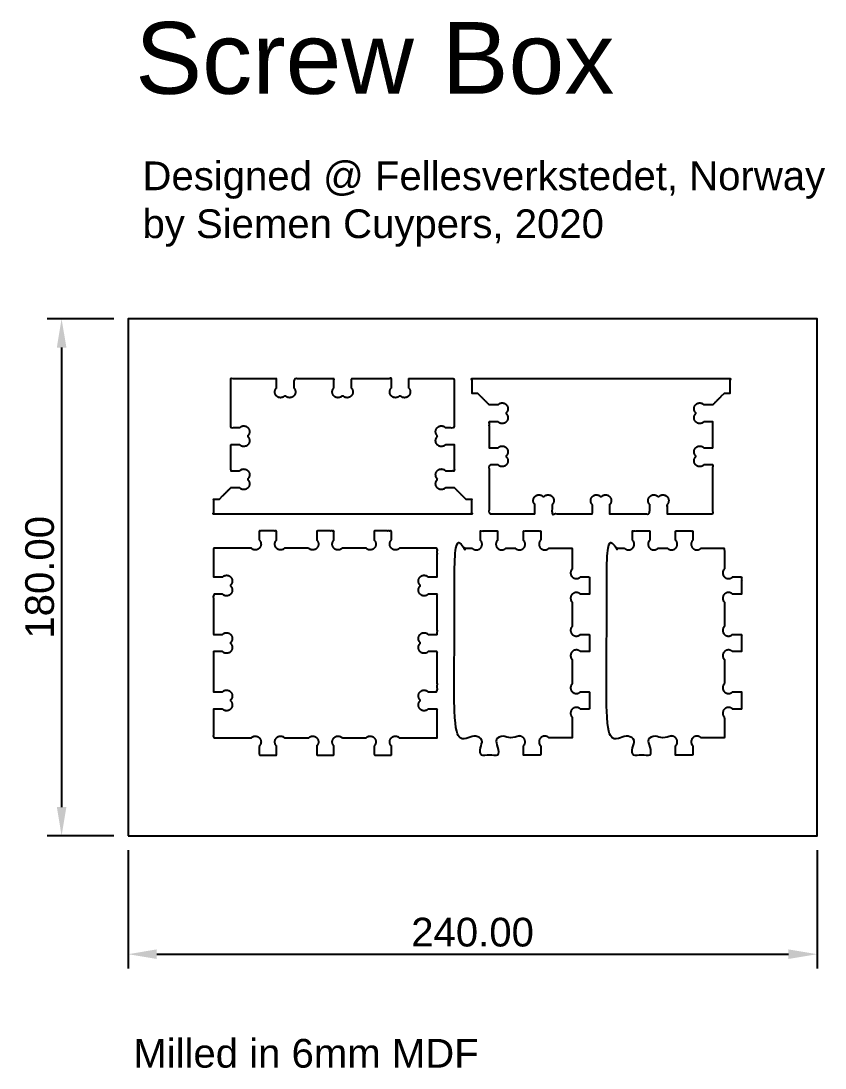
# Model space of a CAD drawing. Header units: millimetres. Extents: x 46 to 1645, y 62 to 1143.
# Drawn here: x 1000.1 to 1280.2, y 65.1 to 429.7 of the extents above; entities that cross this region are included whole.
import ezdxf

# ---------------------------------------------------------------- set-up
doc = ezdxf.new("R2010")
doc.units = ezdxf.units.MM
for name, color, linetype, true_color in [('CNC cut', 142, 'Continuous', 0x00a3b8), ('Default', 18, 'Continuous', 0x000000), ('Production$Screw box$Cutout screw box', 3, 'Continuous', 0x00ff00)]:
    doc.layers.add(name, color=color, linetype=linetype, true_color=true_color)
doc.styles.add('Arial Regular', font='arial.ttf')
doc.dimstyles.new('Default', dxfattribs={"dimscale": 10, "dimtxt": 1, "dimasz": 1, "dimexe": 0.5, "dimexo": 0.5, "dimgap": 0.25, "dimtad": 1, "dimtoh": 1, "dimzin": 1, "dimdsep": 46, "dimtxsty": 'Arial Regular', "dimcen": 0.5, "dimazin": 1, "dimtfac": 1, "dimtdec": 4, "dimtix": 1, "dimtofl": 0, "dimtmove": 1, "dimatfit": 3, "dimfxl": 1, "dimtolj": 1, "dimtzin": 1, "dimarcsym": 0})

# ---------------------------------------------------------------- blocks, each defined once
blk = doc.blocks.new('*D2')
at = {"layer": 'Default', "color": 0, "lineweight": -2}
for p, q in [((1037.44, 141.01), (1037.44, 99.79)), ((1277.44, 141.01), (1277.44, 99.79)), ((1047.44, 104.79), (1267.44, 104.79))]:
    blk.add_line(p, q, dxfattribs=at)
at = {"layer": 'Default', "color": 0}
for points in [[(1047.44, 106.46), (1047.44, 103.13), (1037.44, 104.79)], [(1267.44, 103.13), (1267.44, 106.46), (1277.44, 104.79)]]:
    blk.add_solid(points, dxfattribs=at)
at = {"layer": 'Defpoints', "color": 0}
for p in [(1037.44, 146.01), (1277.44, 146.01), (1277.44, 104.79)]:
    blk.add_point(p, dxfattribs=at)
at = {"layer": 'Default', "color": 0, "insert": (1157.44, 112.4), "char_height": 10, "attachment_point": 5, "style": 'Arial Regular'}
blk.add_mtext('\\A1;240.00', dxfattribs=at)
blk = doc.blocks.new('*D3')
at = {"layer": 'Default', "color": 0, "lineweight": -2}
for p, q in [((1032.44, 326.01), (1009.3, 326.01)), ((1014.3, 316.01), (1014.3, 156.01)), ((1032.44, 146.01), (1009.3, 146.01))]:
    blk.add_line(p, q, dxfattribs=at)
at = {"layer": 'Default', "color": 0}
for points in [[(1015.97, 316.01), (1012.64, 316.01), (1014.3, 326.01)], [(1012.64, 156.01), (1015.97, 156.01), (1014.3, 146.01)]]:
    blk.add_solid(points, dxfattribs=at)
at = {"layer": 'Defpoints', "color": 0}
for p in [(1037.44, 326.01), (1014.3, 146.01), (1037.44, 146.01)]:
    blk.add_point(p, dxfattribs=at)
at = {"layer": 'Default', "color": 0, "insert": (1006.7, 236.01), "char_height": 10, "attachment_point": 5, "rotation": 90, "style": 'Arial Regular'}
blk.add_mtext('\\A1;180.00', dxfattribs=at)

msp = doc.modelspace()

# ---------------------------------------------------------------- linework, layer by layer
at = {"layer": 'CNC cut'}
msp.add_lwpolyline([(1037.443, 146.01), (1277.443, 146.01), (1277.443, 326.01), (1037.443, 326.01)], close=True, dxfattribs=at)
at = {"layer": 'Production$Screw box$Cutout screw box'}
for points in [[(1157.636, 300.127), (1159.167, 300.127), (1160.249, 299.044)], [(1244.084, 299.044), (1245.167, 300.127), (1246.698, 300.127)], [(1070.249, 264.209), (1069.167, 263.127), (1067.636, 263.127)], [(1156.698, 263.127), (1155.167, 263.127), (1154.084, 264.209)]]:
    msp.add_lwpolyline(points, dxfattribs=at)
for points, weights, knots in [([(1154.084, 264.209), (1152.626, 265.668), (1151.167, 267.127), (1149.581, 267.127), (1147.995, 267.127), (1147.41, 266.541), (1146.581, 266.541), (1144.581, 266.541), (1144.581, 268.541), (1144.581, 269.369), (1145.167, 269.955), (1145.167, 270.127), (1145.167, 270.298), (1144.581, 270.884), (1144.581, 271.713), (1144.581, 273.713), (1146.581, 273.713), (1147.41, 273.713), (1147.995, 273.127), (1149.581, 273.127), (1151.167, 273.127), (1151.167, 277.627), (1151.167, 282.127), (1149.581, 282.127), (1147.995, 282.127), (1147.41, 281.541), (1146.581, 281.541), (1144.581, 281.541), (1144.581, 283.541), (1144.581, 284.369), (1145.167, 284.955), (1145.167, 285.127), (1145.167, 285.298), (1144.581, 285.884), (1144.581, 286.713), (1144.581, 288.713), (1146.581, 288.713), (1147.41, 288.713), (1147.995, 288.127), (1149.581, 288.127), (1151.167, 288.127), (1151.167, 296.627), (1151.167, 305.127), (1143.167, 305.127), (1135.167, 305.127), (1135.167, 303.541), (1135.167, 301.955), (1135.753, 301.369), (1135.753, 300.541), (1135.753, 298.541), (1133.753, 298.541), (1132.924, 298.541), (1132.338, 299.127), (1132.167, 299.127), (1131.995, 299.127), (1131.41, 298.541), (1130.581, 298.541), (1128.581, 298.541), (1128.581, 300.541), (1128.581, 301.369), (1129.167, 301.955), (1129.167, 303.541), (1129.167, 305.127), (1122.167, 305.127), (1115.167, 305.127), (1115.167, 303.541), (1115.167, 301.955), (1115.753, 301.369), (1115.753, 300.541), (1115.753, 298.541), (1113.753, 298.541), (1112.924, 298.541), (1112.338, 299.127), (1112.167, 299.127), (1111.995, 299.127), (1111.41, 298.541), (1110.581, 298.541), (1108.581, 298.541), (1108.581, 300.541), (1108.581, 301.369), (1109.167, 301.955), (1109.167, 303.541), (1109.167, 305.127), (1102.167, 305.127), (1095.167, 305.127), (1095.167, 303.541), (1095.167, 301.955), (1095.753, 301.369), (1095.753, 300.541), (1095.753, 298.541), (1093.753, 298.541), (1092.924, 298.541), (1092.338, 299.127), (1092.167, 299.127), (1091.995, 299.127), (1091.41, 298.541), (1090.581, 298.541), (1088.581, 298.541), (1088.581, 300.541), (1088.581, 301.369), (1089.167, 301.955), (1089.167, 303.541), (1089.167, 305.127), (1081.167, 305.127), (1073.167, 305.127), (1073.167, 296.627), (1073.167, 288.127), (1074.753, 288.127), (1076.338, 288.127), (1076.924, 288.713), (1077.753, 288.713), (1079.753, 288.713), (1079.753, 286.713), (1079.753, 285.884), (1079.167, 285.298), (1079.167, 285.127), (1079.167, 284.955), (1079.753, 284.369), (1079.753, 283.541), (1079.753, 281.541), (1077.753, 281.541), (1076.924, 281.541), (1076.338, 282.127), (1074.753, 282.127), (1073.167, 282.127), (1073.167, 277.627), (1073.167, 273.127), (1074.753, 273.127), (1076.338, 273.127), (1076.924, 273.713), (1077.753, 273.713), (1079.753, 273.713), (1079.753, 271.713), (1079.753, 270.884), (1079.167, 270.298), (1079.167, 270.127), (1079.167, 269.955), (1079.753, 269.369), (1079.753, 268.541), (1079.753, 266.541), (1077.753, 266.541), (1076.924, 266.541), (1076.338, 267.127), (1074.753, 267.127), (1073.167, 267.127)], [1, 1, 1, 1, 1, 1, 1.17157287525, 0.828427124746, 1.17157287525, 1, 1, 1, 1, 1, 1.17157287525, 0.828427124746, 1.17157287525, 1, 1, 1, 1, 1, 1, 1, 1, 1, 1.17157287525, 0.828427124746, 1.17157287525, 1, 1, 1, 1, 1, 1.17157287525, 0.828427124746, 1.17157287525, 1, 1, 1, 1, 1, 1, 1, 1, 1, 1, 1, 1.17157287525, 0.828427124746, 1.17157287525, 1, 1, 1, 1, 1, 1.17157287525, 0.828427124746, 1.17157287525, 1, 1, 1, 1, 1, 1, 1, 1, 1, 1.17157287525, 0.828427124746, 1.17157287525, 1, 1, 1, 1, 1, 1.17157287525, 0.828427124746, 1.17157287525, 1, 1, 1, 1, 1, 1, 1, 1, 1, 1.17157287525, 0.828427124746, 1.17157287525, 1, 1, 1, 1, 1, 1.17157287525, 0.828427124746, 1.17157287525, 1, 1, 1, 1, 1, 1, 1, 1, 1, 1, 1, 1.17157287525, 0.828427124746, 1.17157287525, 1, 1, 1, 1, 1, 1.17157287525, 0.828427124746, 1.17157287525, 1, 1, 1, 1, 1, 1, 1, 1, 1, 1.17157287525, 0.828427124746, 1.17157287525, 1, 1, 1, 1, 1, 1.17157287525, 0.828427124746, 1.17157287525, 1.00000004657, 1, 1, 1], [-90.086486, -90.086486, -90.086486, -85.9603654, -85.9603654, -82.7887925, -82.7887925, -81.2179962, -81.2179962, -78.0764035, -78.0764035, -76.5056071, -76.5056071, -76.1624614, -76.1624614, -74.5916651, -74.5916651, -71.4500724, -71.4500724, -69.8792761, -69.8792761, -66.7077031, -66.7077031, -57.7077029, -57.7077029, -54.53613, -54.53613, -52.9653336, -52.9653336, -49.823741, -49.823741, -48.2529447, -48.2529447, -47.9097989, -47.9097989, -46.3390026, -46.3390026, -43.1974099, -43.1974099, -41.6266136, -41.6266136, -38.4550406, -38.4550406, -21.4550403, -21.4550403, -5.4550399, -5.4550399, -4.3109243, -4.3109243, -2.7401279, -2.7401279, 0.4014647, 0.4014647, 1.9722611, 1.9722611, 2.3154068, 2.3154068, 3.8862032, 3.8862032, 7.0277958, 7.0277958, 8.5985921, 8.5985921, 9.7427077, 9.7427077, 23.7427081, 23.7427081, 24.8868235, 24.8868235, 26.4576199, 26.4576199, 29.5992125, 29.5992125, 31.1700088, 31.1700088, 31.5131546, 31.5131546, 33.0839509, 33.0839509, 36.2255436, 36.2255436, 37.7963399, 37.7963399, 38.9404554, 38.9404554, 52.9404557, 52.9404557, 54.0845713, 54.0845713, 55.6553676, 55.6553676, 58.7969603, 58.7969603, 60.3677566, 60.3677566, 60.7109024, 60.7109024, 62.2816987, 62.2816987, 65.4232914, 65.4232914, 66.9940877, 66.9940877, 68.1382034, 68.1382034, 84.1382037, 84.1382037, 101.1382041, 101.1382041, 104.309777, 104.309777, 105.8805734, 105.8805734, 109.022166, 109.022166, 110.5929624, 110.5929624, 110.9361081, 110.9361081, 112.5069044, 112.5069044, 115.6484971, 115.6484971, 117.2192934, 117.2192934, 120.3908664, 120.3908664, 129.3908666, 129.3908666, 132.5624395, 132.5624395, 134.1332359, 134.1332359, 137.2748285, 137.2748285, 138.8456248, 138.8456248, 139.1887706, 139.1887706, 140.7595669, 140.7595669, 143.9011598, 143.9011598, 145.4719559, 145.4719559, 148.6435212, 148.6435212, 148.6435212]), ([(1160.249, 299.044), (1161.708, 297.586), (1163.167, 296.127), (1164.753, 296.127), (1166.338, 296.127), (1166.924, 296.713), (1167.753, 296.713), (1169.753, 296.713), (1169.753, 294.713), (1169.753, 293.884), (1169.167, 293.298), (1169.167, 293.127), (1169.167, 292.955), (1169.753, 292.369), (1169.753, 291.541), (1169.753, 289.541), (1167.753, 289.541), (1166.924, 289.541), (1166.338, 290.127), (1164.753, 290.127), (1163.167, 290.127), (1163.167, 285.627), (1163.167, 281.127), (1164.753, 281.127), (1166.338, 281.127), (1166.924, 281.713), (1167.753, 281.713), (1169.753, 281.713), (1169.753, 279.713), (1169.753, 278.884), (1169.167, 278.298), (1169.167, 278.127), (1169.167, 277.955), (1169.753, 277.369), (1169.753, 276.541), (1169.753, 274.541), (1167.753, 274.541), (1166.924, 274.541), (1166.338, 275.127), (1164.753, 275.127), (1163.167, 275.127), (1163.167, 266.627), (1163.167, 258.127), (1171.167, 258.127), (1179.167, 258.127), (1179.167, 259.713), (1179.167, 261.298), (1178.581, 261.884), (1178.581, 262.713), (1178.581, 264.713), (1180.581, 264.713), (1181.41, 264.713), (1181.995, 264.127), (1182.167, 264.127), (1182.338, 264.127), (1182.924, 264.713), (1183.753, 264.713), (1185.753, 264.713), (1185.753, 262.713), (1185.753, 261.884), (1185.167, 261.298), (1185.167, 259.713), (1185.167, 258.127), (1192.167, 258.127), (1199.167, 258.127), (1199.167, 259.713), (1199.167, 261.298), (1198.581, 261.884), (1198.581, 262.713), (1198.581, 264.713), (1200.581, 264.713), (1201.41, 264.713), (1201.995, 264.127), (1202.167, 264.127), (1202.338, 264.127), (1202.924, 264.713), (1203.753, 264.713), (1205.753, 264.713), (1205.753, 262.713), (1205.753, 261.884), (1205.167, 261.298), (1205.167, 259.713), (1205.167, 258.127), (1212.167, 258.127), (1219.167, 258.127), (1219.167, 259.713), (1219.167, 261.298), (1218.581, 261.884), (1218.581, 262.713), (1218.581, 264.713), (1220.581, 264.713), (1221.41, 264.713), (1221.995, 264.127), (1222.167, 264.127), (1222.338, 264.127), (1222.924, 264.713), (1223.753, 264.713), (1225.753, 264.713), (1225.753, 262.713), (1225.753, 261.884), (1225.167, 261.298), (1225.167, 259.713), (1225.167, 258.127), (1233.167, 258.127), (1241.167, 258.127), (1241.167, 266.627), (1241.167, 275.127), (1239.581, 275.127), (1237.995, 275.127), (1237.41, 274.541), (1236.581, 274.541), (1234.581, 274.541), (1234.581, 276.541), (1234.581, 277.369), (1235.167, 277.955), (1235.167, 278.127), (1235.167, 278.298), (1234.581, 278.884), (1234.581, 279.713), (1234.581, 281.713), (1236.581, 281.713), (1237.41, 281.713), (1237.995, 281.127), (1239.581, 281.127), (1241.167, 281.127), (1241.167, 285.627), (1241.167, 290.127), (1239.581, 290.127), (1237.995, 290.127), (1237.41, 289.541), (1236.581, 289.541), (1234.581, 289.541), (1234.581, 291.541), (1234.581, 292.369), (1235.167, 292.955), (1235.167, 293.127), (1235.167, 293.298), (1234.581, 293.884), (1234.581, 294.713), (1234.581, 296.713), (1236.581, 296.713), (1237.41, 296.713), (1237.995, 296.127), (1239.581, 296.127), (1241.167, 296.127)], [1, 1, 1, 1, 1, 1, 1.17157287525, 0.828427124746, 1.17157287525, 1, 1, 1, 1, 1, 1.17157287525, 0.828427124746, 1.17157287525, 1, 1, 1, 1, 1, 1, 1, 1, 1, 1.17157287525, 0.828427124746, 1.17157287525, 1, 1, 1, 1, 1, 1.17157287525, 0.828427124746, 1.17157287525, 1, 1, 1, 1, 1, 1, 1, 1, 1, 1, 1, 1.17157287525, 0.828427124746, 1.17157287525, 1, 1, 1, 1, 1, 1.17157287525, 0.828427124746, 1.17157287525, 1, 1, 1, 1, 1, 1, 1, 1, 1, 1.17157287525, 0.828427124746, 1.17157287525, 1, 1, 1, 1, 1, 1.17157287525, 0.828427124746, 1.17157287525, 1, 1, 1, 1, 1, 1, 1, 1, 1, 1.17157287525, 0.828427124746, 1.17157287525, 1, 1, 1, 1, 1, 1.17157287525, 0.828427124746, 1.17157287525, 1, 1, 1, 1, 1, 1, 1, 1, 1, 1, 1, 1.17157287525, 0.828427124746, 1.17157287525, 1, 1, 1, 1, 1, 1.17157287525, 0.828427124746, 1.17157287525, 1, 1, 1, 1, 1, 1, 1, 1, 1, 1.17157287525, 0.828427124746, 1.17157287525, 1, 1, 1, 1, 1, 1.17157287525, 0.828427124746, 1.17157287525, 1, 1, 1, 1], [-90.0864873, -90.0864873, -90.0864873, -85.9603668, -85.9603668, -82.7887939, -82.7887939, -81.2179976, -81.2179976, -78.0764049, -78.0764049, -76.5056086, -76.5056086, -76.1624628, -76.1624628, -74.5916665, -74.5916665, -71.4500739, -71.4500739, -69.8792775, -69.8792775, -66.7077047, -66.7077047, -57.7077047, -57.7077047, -54.5361318, -54.5361318, -52.9653355, -52.9653355, -49.8237428, -49.8237428, -48.2529465, -48.2529465, -47.9098007, -47.9098007, -46.3390044, -46.3390044, -43.1974117, -43.1974117, -41.6266154, -41.6266154, -38.4550425, -38.4550425, -21.4550425, -21.4550425, -5.4550425, -5.4550425, -4.3109269, -4.3109269, -2.7401306, -2.7401306, 0.4014621, 0.4014621, 1.9722584, 1.9722584, 2.3154041, 2.3154041, 3.8862005, 3.8862005, 7.0277931, 7.0277931, 8.5985895, 8.5985895, 9.742705, 9.742705, 23.742705, 23.742705, 24.8868205, 24.8868205, 26.4576168, 26.4576168, 29.5992095, 29.5992095, 31.1700058, 31.1700058, 31.5131515, 31.5131515, 33.0839479, 33.0839479, 36.2255405, 36.2255405, 37.7963368, 37.7963368, 38.9404523, 38.9404523, 52.9404523, 52.9404523, 54.0845679, 54.0845679, 55.6553642, 55.6553642, 58.7969568, 58.7969568, 60.3677532, 60.3677532, 60.7108989, 60.7108989, 62.2816952, 62.2816952, 65.4232879, 65.4232879, 66.9940842, 66.9940842, 68.1381998, 68.1381998, 84.1381998, 84.1381998, 101.1381998, 101.1381998, 104.3097727, 104.3097727, 105.8805691, 105.8805691, 109.0221617, 109.0221617, 110.592958, 110.592958, 110.9361038, 110.9361038, 112.5069001, 112.5069001, 115.6484928, 115.6484928, 117.2192891, 117.2192891, 120.390862, 120.390862, 129.390862, 129.390862, 132.5624348, 132.5624348, 134.1332312, 134.1332312, 137.2748238, 137.2748238, 138.8456201, 138.8456201, 139.1887659, 139.1887659, 140.7595622, 140.7595622, 143.9011549, 143.9011549, 145.4719512, 145.4719512, 148.6435241, 148.6435241, 148.6435241]), ([(1123.167, 177.298), (1123.753, 177.884), (1123.753, 178.713), (1123.753, 180.713), (1121.753, 180.713), (1120.924, 180.713), (1120.338, 180.127), (1116.167, 180.127), (1111.995, 180.127), (1111.41, 180.713), (1110.581, 180.713), (1108.581, 180.713), (1108.581, 178.713), (1108.581, 177.884), (1109.167, 177.298), (1109.167, 175.713), (1109.167, 174.127), (1106.167, 174.127), (1103.167, 174.127), (1103.167, 175.713), (1103.167, 177.298), (1103.753, 177.884), (1103.753, 178.713), (1103.753, 180.713), (1101.753, 180.713), (1100.924, 180.713), (1100.338, 180.127), (1096.167, 180.127), (1091.995, 180.127), (1091.41, 180.713), (1090.581, 180.713), (1088.581, 180.713), (1088.581, 178.713), (1088.581, 177.884), (1089.167, 177.298), (1089.167, 175.713), (1089.167, 174.127), (1086.167, 174.127), (1083.167, 174.127), (1083.167, 175.713), (1083.167, 177.298), (1083.753, 177.884), (1083.753, 178.713), (1083.753, 180.713), (1081.753, 180.713), (1080.924, 180.713), (1080.338, 180.127), (1073.753, 180.127), (1067.167, 180.127), (1067.167, 185.127), (1067.167, 190.127), (1068.753, 190.127), (1070.338, 190.127), (1070.924, 189.541), (1071.753, 189.541), (1073.753, 189.541), (1073.753, 191.541), (1073.753, 192.369), (1073.167, 192.955), (1073.167, 193.127), (1073.167, 193.298), (1073.753, 193.884), (1073.753, 194.713), (1073.753, 196.713), (1071.753, 196.713), (1070.924, 196.713), (1070.338, 196.127), (1068.753, 196.127), (1067.167, 196.127), (1067.167, 203.127), (1067.167, 210.127), (1068.753, 210.127), (1070.338, 210.127), (1070.924, 209.541), (1071.753, 209.541), (1073.753, 209.541), (1073.753, 211.541), (1073.753, 212.369), (1073.167, 212.955), (1073.167, 213.127), (1073.167, 213.298), (1073.753, 213.884), (1073.753, 214.713), (1073.753, 216.713), (1071.753, 216.713), (1070.924, 216.713), (1070.338, 216.127), (1068.753, 216.127), (1067.167, 216.127), (1067.167, 223.127), (1067.167, 230.127), (1068.753, 230.127), (1070.338, 230.127), (1070.924, 229.541), (1071.753, 229.541), (1073.753, 229.541), (1073.753, 231.541), (1073.753, 232.369), (1073.167, 232.955), (1073.167, 233.127), (1073.167, 233.298), (1073.753, 233.884), (1073.753, 234.713), (1073.753, 236.713), (1071.753, 236.713), (1070.924, 236.713), (1070.338, 236.127), (1068.753, 236.127), (1067.167, 236.127), (1067.167, 241.127), (1067.167, 246.127), (1073.753, 246.127), (1080.338, 246.127), (1080.924, 245.541), (1081.753, 245.541), (1083.753, 245.541), (1083.753, 247.541), (1083.753, 248.369), (1083.167, 248.955), (1083.167, 250.541), (1083.167, 252.127), (1086.167, 252.127), (1089.167, 252.127), (1089.167, 250.541), (1089.167, 248.955), (1088.581, 248.369), (1088.581, 247.541), (1088.581, 245.541), (1090.581, 245.541), (1091.41, 245.541), (1091.995, 246.127), (1096.167, 246.127), (1100.338, 246.127), (1100.924, 245.541), (1101.753, 245.541), (1103.753, 245.541), (1103.753, 247.541), (1103.753, 248.369), (1103.167, 248.955), (1103.167, 250.541), (1103.167, 252.127), (1106.167, 252.127), (1109.167, 252.127), (1109.167, 250.541), (1109.167, 248.955), (1108.581, 248.369), (1108.581, 247.541), (1108.581, 245.541), (1110.581, 245.541), (1111.41, 245.541), (1111.995, 246.127), (1116.167, 246.127), (1120.338, 246.127), (1120.924, 245.541), (1121.753, 245.541), (1123.753, 245.541), (1123.753, 247.541), (1123.753, 248.369), (1123.167, 248.955), (1123.167, 250.541), (1123.167, 252.127), (1126.167, 252.127), (1129.167, 252.127), (1129.167, 250.541), (1129.167, 248.955), (1128.581, 248.369), (1128.581, 247.541), (1128.581, 245.541), (1130.581, 245.541), (1131.41, 245.541), (1131.995, 246.127), (1138.581, 246.127), (1145.167, 246.127), (1145.167, 241.127), (1145.167, 236.127), (1143.581, 236.127), (1141.995, 236.127), (1141.41, 236.713), (1140.581, 236.713), (1138.581, 236.713), (1138.581, 234.713), (1138.581, 233.884), (1139.167, 233.298), (1139.167, 233.127), (1139.167, 232.955), (1138.581, 232.369), (1138.581, 231.541), (1138.581, 229.541), (1140.581, 229.541), (1141.41, 229.541), (1141.995, 230.127), (1143.581, 230.127), (1145.167, 230.127), (1145.167, 223.127), (1145.167, 216.127), (1143.581, 216.127), (1141.995, 216.127), (1141.41, 216.713), (1140.581, 216.713), (1138.581, 216.713), (1138.581, 214.713), (1138.581, 213.884), (1139.167, 213.298), (1139.167, 213.127), (1139.167, 212.955), (1138.581, 212.369), (1138.581, 211.541), (1138.581, 209.541), (1140.581, 209.541), (1141.41, 209.541), (1141.995, 210.127), (1143.581, 210.127), (1145.167, 210.127), (1145.167, 203.127), (1145.167, 196.127), (1143.581, 196.127), (1141.995, 196.127), (1141.41, 196.713), (1140.581, 196.713), (1138.581, 196.713), (1138.581, 194.713), (1138.581, 193.884), (1139.167, 193.298), (1139.167, 193.127), (1139.167, 192.955), (1138.581, 192.369), (1138.581, 191.541), (1138.581, 189.541), (1140.581, 189.541), (1141.41, 189.541), (1141.995, 190.127), (1143.581, 190.127), (1145.167, 190.127), (1145.167, 185.127), (1145.167, 180.127), (1138.581, 180.127), (1131.995, 180.127), (1131.41, 180.713), (1130.581, 180.713), (1128.581, 180.713), (1128.581, 178.713), (1128.581, 177.884), (1129.167, 177.298), (1129.167, 175.713), (1129.167, 174.127), (1126.167, 174.127), (1123.167, 174.127), (1123.167, 175.713), (1123.167, 177.298)], [0.853553390593, 0.853553390593, 1, 0.707106781187, 1, 0.853553390593, 0.853553390593, 0.853553390593, 0.853553390593, 0.853553390593, 1, 0.707106781187, 1, 0.853553390593, 0.853553390593, 0.853553390593, 0.853553390593, 0.853553390593, 0.853553390593, 0.853553390593, 0.853553390593, 0.853553390593, 1, 0.707106781187, 1, 0.853553390593, 0.853553390593, 0.853553390593, 0.853553390593, 0.853553390593, 1, 0.707106781187, 1, 0.853553390593, 0.853553390593, 0.853553390593, 0.853553390593, 0.853553390593, 0.853553390593, 0.853553390593, 0.853553390593, 0.853553390593, 1, 0.707106781187, 1, 0.853553390593, 0.853553390593, 0.853553390593, 0.853553390593, 0.853553390593, 0.853553390593, 0.853553390593, 0.853553390593, 0.853553390593, 1, 0.707106781187, 1, 0.853553390593, 0.853553390593, 0.853553390593, 0.853553390593, 0.853553390593, 1, 0.707106781187, 1, 0.853553390593, 0.853553390593, 0.853553390593, 0.853553390593, 0.853553390593, 0.853553390593, 0.853553390593, 0.853553390593, 0.853553390593, 1, 0.707106781187, 1, 0.853553390593, 0.853553390593, 0.853553390593, 0.853553390593, 0.853553390593, 1, 0.707106781187, 1, 0.853553390593, 0.853553390593, 0.853553390593, 0.853553390593, 0.853553390593, 0.853553390593, 0.853553390593, 0.853553390593, 0.853553390593, 1, 0.707106781187, 1, 0.853553390593, 0.853553390593, 0.853553390593, 0.853553390593, 0.853553390593, 1, 0.707106781187, 1, 0.853553390593, 0.853553390593, 0.853553390593, 0.853553390593, 0.853553390593, 0.853553390593, 0.853553390593, 0.853553390593, 0.853553390593, 1, 0.707106781187, 1, 0.853553390593, 0.853553390593, 0.853553390593, 0.853553390593, 0.853553390593, 0.853553390593, 0.853553390593, 0.853553390593, 0.853553390593, 1, 0.707106781187, 1, 0.853553390593, 0.853553390593, 0.853553390593, 0.853553390593, 0.853553390593, 1, 0.707106781187, 1, 0.853553390593, 0.853553390593, 0.853553390593, 0.853553390593, 0.853553390593, 0.853553390593, 0.853553390593, 0.853553390593, 0.853553390593, 1, 0.707106781187, 1, 0.853553390593, 0.853553390593, 0.853553390593, 0.853553390593, 0.853553390593, 1, 0.707106781187, 1, 0.853553390593, 0.853553390593, 0.853553390593, 0.853553390593, 0.853553390593, 0.853553390593, 0.853553390593, 0.853553390593, 0.853553390593, 1, 0.707106781187, 1, 0.853553390593, 0.853553390593, 0.853553390593, 0.853553390593, 0.853553390593, 0.853553390593, 0.853553390593, 0.853553390593, 0.853553390593, 1, 0.707106781187, 1, 0.853553390593, 0.853553390593, 0.853553390593, 0.853553390593, 0.853553390593, 1, 0.707106781187, 1, 0.853553390593, 0.853553390593, 0.853553390593, 0.853553390593, 0.853553390593, 0.853553390593, 0.853553390593, 0.853553390593, 0.853553390593, 1, 0.707106781187, 1, 0.853553390593, 0.853553390593, 0.853553390593, 0.853553390593, 0.853553390593, 1, 0.707106781187, 1, 0.853553390593, 0.853553390593, 0.853553390593, 0.853553390593, 0.853553390593, 0.853553390593, 0.853553390593, 0.853553390593, 0.853553390593, 1, 0.707106781187, 1, 0.853553390593, 0.853553390593, 0.853553390593, 0.853553390593, 0.853553390593, 1, 0.707106781187, 1, 0.853553390593, 0.853553390593, 0.853553390593, 0.853553390593, 0.853553390593, 0.853553390593, 0.853553390593, 0.853553390593, 0.853553390593, 1, 0.707106781187, 1, 0.853553390593, 0.853553390593, 0.853553390593, 0.853553390593, 0.853553390593, 0.853553390593, 0.853553390593, 0.853553390593], [-425.8603721, -425.8603721, -425.8603721, -424.2895758, -424.2895758, -421.1479831, -421.1479831, -419.5771867, -419.5771867, -411.234041, -411.234041, -409.6632446, -409.6632446, -406.521652, -406.521652, -404.9508556, -404.9508556, -401.7792828, -401.7792828, -395.7792827, -395.7792827, -392.6077098, -392.6077098, -391.0369135, -391.0369135, -387.8953209, -387.8953209, -386.3245245, -386.3245245, -377.9813787, -377.9813787, -376.4105824, -376.4105824, -373.2689898, -373.2689898, -371.6981934, -371.6981934, -368.5266205, -368.5266205, -362.5266205, -362.5266205, -359.3550476, -359.3550476, -357.7842513, -357.7842513, -354.6426586, -354.6426586, -353.0718623, -353.0718623, -339.9002894, -339.9002894, -329.9002893, -329.9002893, -326.7287164, -326.7287164, -325.1579201, -325.1579201, -322.0163274, -322.0163274, -320.4455311, -320.4455311, -320.1023854, -320.1023854, -318.531589, -318.531589, -315.3899964, -315.3899964, -313.8192001, -313.8192001, -310.6476272, -310.6476272, -296.6476271, -296.6476271, -293.4760542, -293.4760542, -291.9052579, -291.9052579, -288.7636652, -288.7636652, -287.1928689, -287.1928689, -286.8497231, -286.8497231, -285.2789268, -285.2789268, -282.1373342, -282.1373342, -280.5665378, -280.5665378, -277.3949649, -277.3949649, -263.3949649, -263.3949649, -260.223392, -260.223392, -258.6525956, -258.6525956, -255.511003, -255.511003, -253.9402067, -253.9402067, -253.5970609, -253.5970609, -252.0262646, -252.0262646, -248.8846719, -248.8846719, -247.3138756, -247.3138756, -244.1423027, -244.1423027, -234.1423027, -234.1423027, -220.9707297, -220.9707297, -219.3999334, -219.3999334, -216.2583407, -216.2583407, -214.6875444, -214.6875444, -211.5159715, -211.5159715, -205.5159715, -205.5159715, -202.3443986, -202.3443986, -200.7736023, -200.7736023, -197.6320096, -197.6320096, -196.0612133, -196.0612133, -187.7180675, -187.7180675, -186.1472712, -186.1472712, -183.0056785, -183.0056785, -181.4348822, -181.4348822, -178.2633093, -178.2633093, -172.2633092, -172.2633092, -169.0917364, -169.0917364, -167.52094, -167.52094, -164.3793474, -164.3793474, -162.808551, -162.808551, -154.4654052, -154.4654052, -152.8946089, -152.8946089, -149.7530163, -149.7530163, -148.1822199, -148.1822199, -145.010647, -145.010647, -139.010647, -139.010647, -135.8390741, -135.8390741, -134.2682778, -134.2682778, -131.1266851, -131.1266851, -129.5558888, -129.5558888, -116.3843158, -116.3843158, -106.3843158, -106.3843158, -103.2127429, -103.2127429, -101.6419466, -101.6419466, -98.5003539, -98.5003539, -96.9295576, -96.9295576, -96.5864118, -96.5864118, -95.0156155, -95.0156155, -91.8740228, -91.8740228, -90.3032265, -90.3032265, -87.1316536, -87.1316536, -73.1316535, -73.1316535, -69.9600806, -69.9600806, -68.3892843, -68.3892843, -65.2476916, -65.2476916, -63.6768953, -63.6768953, -63.3337495, -63.3337495, -61.7629532, -61.7629532, -58.6213605, -58.6213605, -57.0505642, -57.0505642, -53.8789913, -53.8789913, -39.8789912, -39.8789912, -36.7074183, -36.7074183, -35.136622, -35.136622, -31.9950293, -31.9950293, -30.424233, -30.424233, -30.0810872, -30.0810872, -28.5102909, -28.5102909, -25.3686982, -25.3686982, -23.7979019, -23.7979019, -20.626329, -20.626329, -10.626329, -10.626329, 2.545244, 2.545244, 4.1160403, 4.1160403, 7.257633, 7.257633, 8.8284293, 8.8284293, 12.0000022, 12.0000022, 18.0000023, 18.0000023, 21.1715729, 21.1715729, 21.1715729]), ([(1160.167, 248.955), (1160.753, 248.369), (1160.753, 247.541), (1160.753, 245.541), (1158.753, 245.541), (1157.924, 245.541), (1157.338, 246.127), (1154.253, 246.127), (1151.167, 246.127), (1151.167, 213.127), (1151.167, 180.127), (1154.253, 180.127), (1157.338, 180.127), (1157.924, 180.713), (1158.753, 180.713), (1160.753, 180.713), (1160.753, 178.713), (1160.753, 177.884), (1160.167, 177.298), (1160.167, 175.713), (1160.167, 174.127), (1163.167, 174.127), (1166.167, 174.127), (1166.167, 175.713), (1166.167, 177.298), (1165.581, 177.884), (1165.581, 178.713), (1165.581, 180.713), (1167.581, 180.713), (1168.41, 180.713), (1168.995, 180.127), (1170.667, 180.127), (1172.338, 180.127), (1172.924, 180.713), (1173.753, 180.713), (1175.753, 180.713), (1175.753, 178.713), (1175.753, 177.884), (1175.167, 177.298), (1175.167, 175.713), (1175.167, 174.127), (1178.167, 174.127), (1181.167, 174.127), (1181.167, 175.713), (1181.167, 177.298), (1180.581, 177.884), (1180.581, 178.713), (1180.581, 180.713), (1182.581, 180.713), (1183.41, 180.713), (1183.995, 180.127), (1188.081, 180.127), (1192.167, 180.127), (1192.167, 183.713), (1192.167, 187.298), (1191.581, 187.884), (1191.581, 188.713), (1191.581, 190.713), (1193.581, 190.713), (1194.41, 190.713), (1194.995, 190.127), (1196.581, 190.127), (1198.167, 190.127), (1198.167, 193.127), (1198.167, 196.127), (1196.581, 196.127), (1194.995, 196.127), (1194.41, 195.541), (1193.581, 195.541), (1191.581, 195.541), (1191.581, 197.541), (1191.581, 198.369), (1192.167, 198.955), (1192.167, 203.127), (1192.167, 207.298), (1191.581, 207.884), (1191.581, 208.713), (1191.581, 210.713), (1193.581, 210.713), (1194.41, 210.713), (1194.995, 210.127), (1196.581, 210.127), (1198.167, 210.127), (1198.167, 213.127), (1198.167, 216.127), (1196.581, 216.127), (1194.995, 216.127), (1194.41, 215.541), (1193.581, 215.541), (1191.581, 215.541), (1191.581, 217.541), (1191.581, 218.369), (1192.167, 218.955), (1192.167, 223.127), (1192.167, 227.298), (1191.581, 227.884), (1191.581, 228.713), (1191.581, 230.713), (1193.581, 230.713), (1194.41, 230.713), (1194.995, 230.127), (1196.581, 230.127), (1198.167, 230.127), (1198.167, 233.127), (1198.167, 236.127), (1196.581, 236.127), (1194.995, 236.127), (1194.41, 235.541), (1193.581, 235.541), (1191.581, 235.541), (1191.581, 237.541), (1191.581, 238.369), (1192.167, 238.955), (1192.167, 242.541), (1192.167, 246.127), (1188.081, 246.127), (1183.995, 246.127), (1183.41, 245.541), (1182.581, 245.541), (1180.581, 245.541), (1180.581, 247.541), (1180.581, 248.369), (1181.167, 248.955), (1181.167, 250.541), (1181.167, 252.127), (1178.167, 252.127), (1175.167, 252.127), (1175.167, 250.541), (1175.167, 248.955), (1175.753, 248.369), (1175.753, 247.541), (1175.753, 245.541), (1173.753, 245.541), (1172.924, 245.541), (1172.338, 246.127), (1170.667, 246.127), (1168.995, 246.127), (1168.41, 245.541), (1167.581, 245.541), (1165.581, 245.541), (1165.581, 247.541), (1165.581, 248.369), (1166.167, 248.955), (1166.167, 250.541), (1166.167, 252.127), (1163.167, 252.127), (1160.167, 252.127), (1160.167, 250.541), (1160.167, 248.955)], [0.853553390593, 0.853553390593, 1, 0.707106781187, 1, 0.853553390593, 0.853553390593, 0.853553390593, 0.853553390593, 0.853553390593, 0.853553390593, 0.853553390593, 0.853553390593, 0.853553390593, 1, 0.707106781187, 1, 0.853553390593, 0.853553390593, 0.853553390593, 0.853553390593, 0.853553390593, 0.853553390593, 0.853553390593, 0.853553390593, 0.853553390593, 1, 0.707106781187, 1, 0.853553390593, 0.853553390593, 0.853553390593, 0.853553390593, 0.853553390593, 1, 0.707106781187, 1, 0.853553390593, 0.853553390593, 0.853553390593, 0.853553390593, 0.853553390593, 0.853553390593, 0.853553390593, 0.853553390593, 0.853553390593, 1, 0.707106781187, 1, 0.853553390593, 0.853553390593, 0.853553390593, 0.853553390593, 0.853553390593, 0.853553390593, 0.853553390593, 1, 0.707106781187, 1, 0.853553390593, 0.853553390593, 0.853553390593, 0.853553390593, 0.853553390593, 0.853553390593, 0.853553390593, 0.853553390593, 0.853553390593, 1, 0.707106781187, 1, 0.853553390593, 0.853553390593, 0.853553390593, 0.853553390593, 0.853553390593, 1, 0.707106781187, 1, 0.853553390593, 0.853553390593, 0.853553390593, 0.853553390593, 0.853553390593, 0.853553390593, 0.853553390593, 0.853553390593, 0.853553390593, 1, 0.707106781187, 1, 0.853553390593, 0.853553390593, 0.853553390593, 0.853553390593, 0.853553390593, 1, 0.707106781187, 1, 0.853553390593, 0.853553390593, 0.853553390593, 0.853553390593, 0.853553390593, 0.853553390593, 0.853553390593, 0.853553390593, 0.853553390593, 1, 0.707106781187, 1, 0.853553390593, 0.853553390593, 0.853553390593, 0.853553390593, 0.853553390593, 0.853553390593, 0.853553390593, 1, 0.707106781187, 1, 0.853553390593, 0.853553390593, 0.853553390593, 0.853553390593, 0.853553390593, 0.853553390593, 0.853553390593, 0.853553390593, 0.853553390593, 1, 0.707106781187, 1, 0.853553390593, 0.853553390593, 0.853553390593, 0.853553390593, 0.853553390593, 1, 0.707106781187, 1, 0.853553390593, 0.853553390593, 0.853553390593, 0.853553390593, 0.853553390593, 0.853553390593, 0.853553390593, 0.853553390593], [10.9751538, 10.9751538, 10.9751538, 12.5459501, 12.5459501, 15.6875427, 15.6875427, 17.2583391, 17.2583391, 23.4299119, 23.4299119, 29.4299119, 29.4299119, 35.6014848, 35.6014848, 37.1722811, 37.1722811, 40.3138738, 40.3138738, 41.8846701, 41.8846701, 45.056243, 45.056243, 51.056243, 51.056243, 54.2278159, 54.2278159, 55.7986122, 55.7986122, 58.9402048, 58.9402048, 60.5110012, 60.5110012, 63.8541469, 63.8541469, 65.4249433, 65.4249433, 68.5665359, 68.5665359, 70.1373322, 70.1373322, 73.3089051, 73.3089051, 79.3089051, 79.3089051, 82.480478, 82.480478, 84.0512743, 84.0512743, 87.192867, 87.192867, 88.7636633, 88.7636633, 96.9352362, 96.9352362, 97.5871973, 97.5871973, 99.1579937, 99.1579937, 102.2995863, 102.2995863, 103.8703826, 103.8703826, 107.0419555, 107.0419555, 113.0419555, 113.0419555, 116.2135284, 116.2135284, 117.7843247, 117.7843247, 120.9259174, 120.9259174, 122.4967137, 122.4967137, 123.2551815, 123.2551815, 124.8259778, 124.8259778, 127.9675705, 127.9675705, 129.5383668, 129.5383668, 132.7099397, 132.7099397, 138.7099397, 138.7099397, 141.8815126, 141.8815126, 143.4523089, 143.4523089, 146.5939015, 146.5939015, 148.1646979, 148.1646979, 148.9231657, 148.9231657, 150.493962, 150.493962, 153.6355546, 153.6355546, 155.206351, 155.206351, 158.3779238, 158.3779238, 164.3779238, 164.3779238, 167.5494967, 167.5494967, 169.120293, 169.120293, 172.2618857, 172.2618857, 173.832682, 173.832682, 174.4846432, 174.4846432, 182.6562161, 182.6562161, 184.2270124, 184.2270124, 187.368605, 187.368605, 188.9394014, 188.9394014, 192.1109742, 192.1109742, 198.1109742, 198.1109742, 201.2825471, 201.2825471, 202.8533435, 202.8533435, 205.9949361, 205.9949361, 207.5657324, 207.5657324, 210.9088782, 210.9088782, 212.4796745, 212.4796745, 215.6212672, 215.6212672, 217.1920635, 217.1920635, 220.3636364, 220.3636364, 226.3636364, 226.3636364, 229.5352085, 229.5352085, 229.5352085]), ([(1213.167, 248.955), (1213.753, 248.369), (1213.753, 247.541), (1213.753, 245.541), (1211.753, 245.541), (1210.924, 245.541), (1210.338, 246.127), (1207.253, 246.127), (1204.167, 246.127), (1204.167, 213.127), (1204.167, 180.127), (1207.253, 180.127), (1210.338, 180.127), (1210.924, 180.713), (1211.753, 180.713), (1213.753, 180.713), (1213.753, 178.713), (1213.753, 177.884), (1213.167, 177.298), (1213.167, 175.713), (1213.167, 174.127), (1216.167, 174.127), (1219.167, 174.127), (1219.167, 175.713), (1219.167, 177.298), (1218.581, 177.884), (1218.581, 178.713), (1218.581, 180.713), (1220.581, 180.713), (1221.41, 180.713), (1221.995, 180.127), (1223.667, 180.127), (1225.338, 180.127), (1225.924, 180.713), (1226.753, 180.713), (1228.753, 180.713), (1228.753, 178.713), (1228.753, 177.884), (1228.167, 177.298), (1228.167, 175.713), (1228.167, 174.127), (1231.167, 174.127), (1234.167, 174.127), (1234.167, 175.713), (1234.167, 177.298), (1233.581, 177.884), (1233.581, 178.713), (1233.581, 180.713), (1235.581, 180.713), (1236.41, 180.713), (1236.995, 180.127), (1241.081, 180.127), (1245.167, 180.127), (1245.167, 183.713), (1245.167, 187.298), (1244.581, 187.884), (1244.581, 188.713), (1244.581, 190.713), (1246.581, 190.713), (1247.41, 190.713), (1247.995, 190.127), (1249.581, 190.127), (1251.167, 190.127), (1251.167, 193.127), (1251.167, 196.127), (1249.581, 196.127), (1247.995, 196.127), (1247.41, 195.541), (1246.581, 195.541), (1244.581, 195.541), (1244.581, 197.541), (1244.581, 198.369), (1245.167, 198.955), (1245.167, 203.127), (1245.167, 207.298), (1244.581, 207.884), (1244.581, 208.713), (1244.581, 210.713), (1246.581, 210.713), (1247.41, 210.713), (1247.995, 210.127), (1249.581, 210.127), (1251.167, 210.127), (1251.167, 213.127), (1251.167, 216.127), (1249.581, 216.127), (1247.995, 216.127), (1247.41, 215.541), (1246.581, 215.541), (1244.581, 215.541), (1244.581, 217.541), (1244.581, 218.369), (1245.167, 218.955), (1245.167, 223.127), (1245.167, 227.298), (1244.581, 227.884), (1244.581, 228.713), (1244.581, 230.713), (1246.581, 230.713), (1247.41, 230.713), (1247.995, 230.127), (1249.581, 230.127), (1251.167, 230.127), (1251.167, 233.127), (1251.167, 236.127), (1249.581, 236.127), (1247.995, 236.127), (1247.41, 235.541), (1246.581, 235.541), (1244.581, 235.541), (1244.581, 237.541), (1244.581, 238.369), (1245.167, 238.955), (1245.167, 242.541), (1245.167, 246.127), (1241.081, 246.127), (1236.995, 246.127), (1236.41, 245.541), (1235.581, 245.541), (1233.581, 245.541), (1233.581, 247.541), (1233.581, 248.369), (1234.167, 248.955), (1234.167, 250.541), (1234.167, 252.127), (1231.167, 252.127), (1228.167, 252.127), (1228.167, 250.541), (1228.167, 248.955), (1228.753, 248.369), (1228.753, 247.541), (1228.753, 245.541), (1226.753, 245.541), (1225.924, 245.541), (1225.338, 246.127), (1223.667, 246.127), (1221.995, 246.127), (1221.41, 245.541), (1220.581, 245.541), (1218.581, 245.541), (1218.581, 247.541), (1218.581, 248.369), (1219.167, 248.955), (1219.167, 250.541), (1219.167, 252.127), (1216.167, 252.127), (1213.167, 252.127), (1213.167, 250.541), (1213.167, 248.955)], [0.853553390593, 0.853553390593, 1, 0.707106781187, 1, 0.853553390593, 0.853553390593, 0.853553390593, 0.853553390593, 0.853553390593, 0.853553390593, 0.853553390593, 0.853553390593, 0.853553390593, 1, 0.707106781187, 1, 0.853553390593, 0.853553390593, 0.853553390593, 0.853553390593, 0.853553390593, 0.853553390593, 0.853553390593, 0.853553390593, 0.853553390593, 1, 0.707106781187, 1, 0.853553390593, 0.853553390593, 0.853553390593, 0.853553390593, 0.853553390593, 1, 0.707106781187, 1, 0.853553390593, 0.853553390593, 0.853553390593, 0.853553390593, 0.853553390593, 0.853553390593, 0.853553390593, 0.853553390593, 0.853553390593, 1, 0.707106781187, 1, 0.853553390593, 0.853553390593, 0.853553390593, 0.853553390593, 0.853553390593, 0.853553390593, 0.853553390593, 1, 0.707106781187, 1, 0.853553390593, 0.853553390593, 0.853553390593, 0.853553390593, 0.853553390593, 0.853553390593, 0.853553390593, 0.853553390593, 0.853553390593, 1, 0.707106781187, 1, 0.853553390593, 0.853553390593, 0.853553390593, 0.853553390593, 0.853553390593, 1, 0.707106781187, 1, 0.853553390593, 0.853553390593, 0.853553390593, 0.853553390593, 0.853553390593, 0.853553390593, 0.853553390593, 0.853553390593, 0.853553390593, 1, 0.707106781187, 1, 0.853553390593, 0.853553390593, 0.853553390593, 0.853553390593, 0.853553390593, 1, 0.707106781187, 1, 0.853553390593, 0.853553390593, 0.853553390593, 0.853553390593, 0.853553390593, 0.853553390593, 0.853553390593, 0.853553390593, 0.853553390593, 1, 0.707106781187, 1, 0.853553390593, 0.853553390593, 0.853553390593, 0.853553390593, 0.853553390593, 0.853553390593, 0.853553390593, 1, 0.707106781187, 1, 0.853553390593, 0.853553390593, 0.853553390593, 0.853553390593, 0.853553390593, 0.853553390593, 0.853553390593, 0.853553390593, 0.853553390593, 1, 0.707106781187, 1, 0.853553390593, 0.853553390593, 0.853553390593, 0.853553390593, 0.853553390593, 1, 0.707106781187, 1, 0.853553390593, 0.853553390593, 0.853553390593, 0.853553390593, 0.853553390593, 0.853553390593, 0.853553390593, 0.853553390593], [10.9751538, 10.9751538, 10.9751538, 12.5459502, 12.5459502, 15.6875428, 15.6875428, 17.2583392, 17.2583392, 23.429912, 23.429912, 29.4299121, 29.4299121, 35.601485, 35.601485, 37.1722813, 37.1722813, 40.313874, 40.313874, 41.8846703, 41.8846703, 45.0562432, 45.0562432, 51.0562432, 51.0562432, 54.2278161, 54.2278161, 55.7986124, 55.7986124, 58.9402051, 58.9402051, 60.5110014, 60.5110014, 63.8541472, 63.8541472, 65.4249435, 65.4249435, 68.5665362, 68.5665362, 70.1373325, 70.1373325, 73.3089054, 73.3089054, 79.3089054, 79.3089054, 82.4804783, 82.4804783, 84.0512746, 84.0512746, 87.1928673, 87.1928673, 88.7636636, 88.7636636, 96.9352365, 96.9352365, 97.5871977, 97.5871977, 99.157994, 99.157994, 102.2995867, 102.2995867, 103.870383, 103.870383, 107.0419559, 107.0419559, 113.0419559, 113.0419559, 116.2135288, 116.2135288, 117.7843252, 117.7843252, 120.9259178, 120.9259178, 122.4967142, 122.4967142, 123.255182, 123.255182, 124.8259783, 124.8259783, 127.967571, 127.967571, 129.5383673, 129.5383673, 132.7099402, 132.7099402, 138.7099402, 138.7099402, 141.8815131, 141.8815131, 143.4523094, 143.4523094, 146.5939021, 146.5939021, 148.1646984, 148.1646984, 148.9231662, 148.9231662, 150.4939625, 150.4939625, 153.6355552, 153.6355552, 155.2063515, 155.2063515, 158.3779244, 158.3779244, 164.3779245, 164.3779245, 167.5494973, 167.5494973, 169.1202937, 169.1202937, 172.2618863, 172.2618863, 173.8326826, 173.8326826, 174.4846438, 174.4846438, 182.6562167, 182.6562167, 184.227013, 184.227013, 187.3686057, 187.3686057, 188.939402, 188.939402, 192.1109749, 192.1109749, 198.1109749, 198.1109749, 201.2825478, 201.2825478, 202.8533442, 202.8533442, 205.9949368, 205.9949368, 207.5657331, 207.5657331, 210.9088789, 210.9088789, 212.4796752, 212.4796752, 215.6212679, 215.6212679, 217.1920642, 217.1920642, 220.3636371, 220.3636371, 226.3636371, 226.3636371, 229.5352092, 229.5352092, 229.5352092])]:
    msp.add_rational_spline(points, weights, degree=2, knots=knots, dxfattribs=at)
for points, knots in [([(1246.698, 300.127), (1246.932, 300.127), (1247.167, 300.127), (1247.167, 302.627), (1247.167, 305.127), (1224.667, 305.127), (1202.167, 305.127), (1179.667, 305.127), (1157.167, 305.127), (1157.167, 302.627), (1157.167, 300.127), (1157.402, 300.127), (1157.636, 300.127)], [-194.1666125, -194.1666125, -194.1666125, -193.6973462, -193.6973462, -188.6973462, -188.6973462, -143.6973462, -143.6973462, -98.6973462, -98.6973462, -93.6973462, -93.6973462, -93.2280799, -93.2280799, -93.2280799]), ([(1067.636, 263.127), (1067.402, 263.127), (1067.167, 263.127), (1067.167, 260.627), (1067.167, 258.127), (1089.667, 258.127), (1112.167, 258.127), (1134.667, 258.127), (1157.167, 258.127), (1157.167, 260.627), (1157.167, 263.127), (1156.932, 263.127), (1156.698, 263.127)], [-194.1666128, -194.1666128, -194.1666128, -193.6973465, -193.6973465, -188.6973464, -188.6973464, -143.6973457, -143.6973457, -98.6973451, -98.6973451, -93.697345, -93.697345, -93.2280787, -93.2280787, -93.2280787])]:
    msp.add_open_spline(points, degree=2, knots=knots, dxfattribs=at)
for points in [[(1241.167, 296.127), (1242.626, 297.586), (1244.084, 299.044)], [(1073.167, 267.127), (1071.708, 265.668), (1070.249, 264.209)]]:
    msp.add_open_spline(points, degree=2, dxfattribs=at)

# ---------------------------------------------------------------- texts
at = {"layer": 'Default', "attachment_point": 1, "style": 'Arial Regular'}
for s, insert, char_height, width in [('Screw Box', (1039.941, 429.333), 25, 382.06522), ('{\\fArial;Designed @ Fellesverkstedet, Norway }\\P{\\fArial;by Siemen Cuypers, 2020}\\P', (1042.476, 380.779), 10, 493.04348), ('Milled in 6mm MDF', (1039.278, 75.29), 10, 258.15217)]:
    msp.add_mtext(s, dxfattribs=dict(at, insert=insert, char_height=char_height, width=width))

# ---------------------------------------------------------------- dimensions: what is measured, and where the dimension line sits
at = {"layer": 'Default'}
dim = msp.add_linear_dim(base=(1014.303, 146.01), p1=(1037.443, 326.01), p2=(1037.443, 146.01), angle=90, dimstyle='Default', override={"dimscale": 10, "dimtxt": 1, "dimasz": 1, "dimexe": 0.5, "dimexo": 0.5, "dimgap": 0.25, "dimtad": 1, "dimtih": 0, "dimtoh": 0, "dimdec": 2, "dimzin": 1, "dimtxsty": 'Arial Regular', "dimsah": 0, "dimcen": 0.5, "dimadec": 2, "dimazin": 1, "dimtix": 0, "dimtmove": 0, "dimtzin": 1}, dxfattribs=at)
dim.commit()
dim.dimension.update_dxf_attribs({"geometry": '*D3', "text_midpoint": (1006.698, 236.01)})
dim = msp.add_linear_dim(base=(1277.443, 104.793), p1=(1037.443, 146.01), p2=(1277.443, 146.01), dimstyle='Default', override={"dimscale": 10, "dimtxt": 1, "dimasz": 1, "dimexe": 0.5, "dimexo": 0.5, "dimgap": 0.25, "dimtad": 1, "dimtih": 0, "dimtoh": 0, "dimdec": 2, "dimzin": 1, "dimtxsty": 'Arial Regular', "dimsah": 0, "dimcen": 0.5, "dimadec": 2, "dimazin": 1, "dimtix": 0, "dimtmove": 0, "dimtzin": 1}, dxfattribs=at)
dim.commit()
dim.dimension.update_dxf_attribs({"geometry": '*D2', "text_midpoint": (1157.443, 112.398)})

doc.saveas('drawing.dxf')
